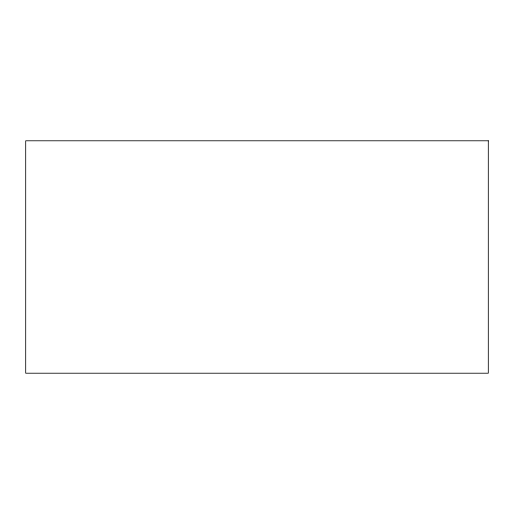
<?xml version="1.0" encoding="UTF-8"?>
<svg xmlns="http://www.w3.org/2000/svg" width="514" height="514" viewBox="0 0 514 514"><rect width="100%" height="100%" fill="white"/><g stroke="black" fill="none" stroke-linecap="round" stroke-linejoin="round"><path stroke-width="0.77" d="M488.3 140.791L25.7 140.791L25.7 373.209L488.3 373.209L488.3 140.791"/></g></svg>
